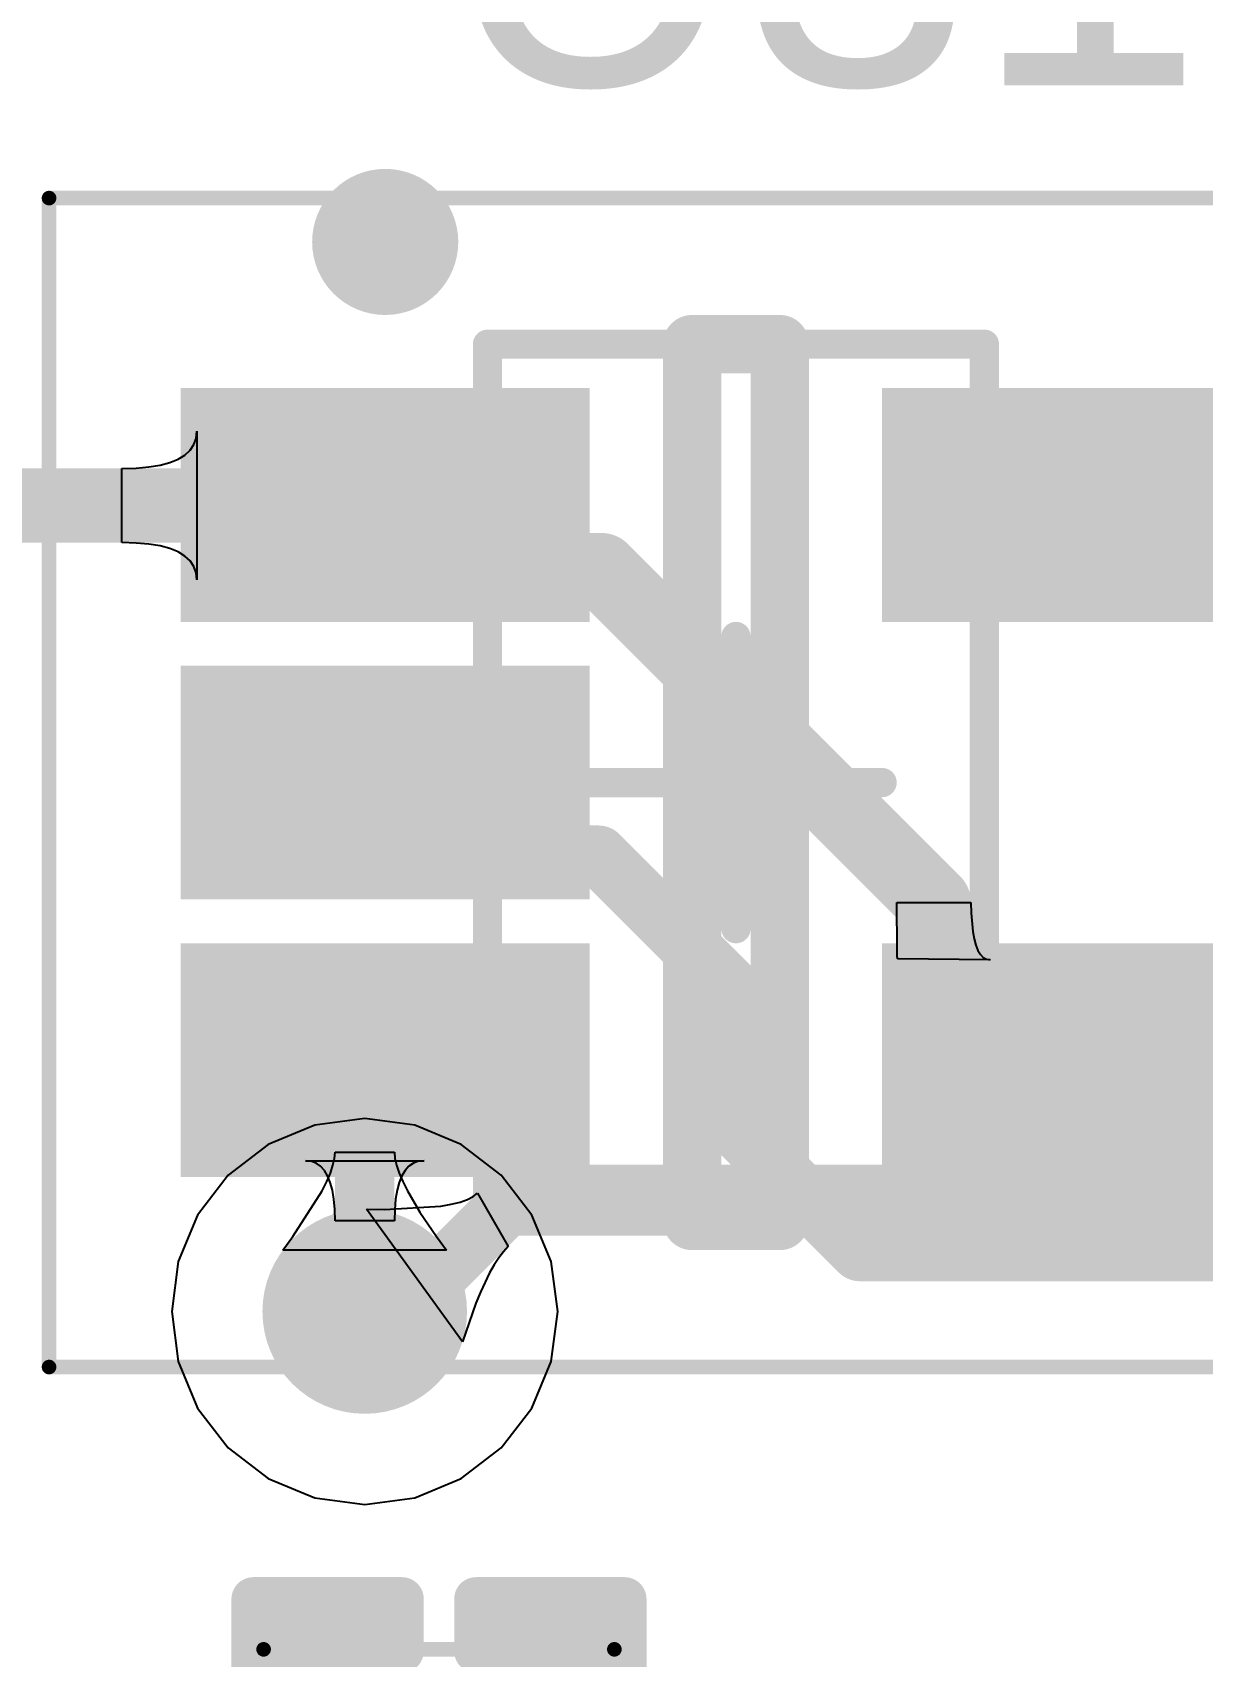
# Model space of a CAD drawing. Header units: inches. Extents: x -0.01 to 3.94, y -0.06 to 4.68.
# Drawn here: x 1.1652 to 1.3228, y 0.7135 to 0.9323 of the extents above; entities that cross this region are included whole.
import ezdxf

# ---------------------------------------------------------------- set-up
doc = ezdxf.new("R2010")
doc.units = ezdxf.units.IN
doc.header["$MEASUREMENT"] = 0
for name, color, linetype in [('Bottom Layer', 5, 'Continuous'), ('Int1 -GND)', 16, 'Continuous'), ('Int2 -PWR)', 76, 'Continuous'), ('Top 3D Body', 56, 'Continuous'), ('Top Courtyard', 56, 'Continuous'), ('Top Layer', 1, 'Continuous'), ('Top Overlay', 2, 'Continuous'), ('Top Paste', 8, 'Continuous'), ('Top Solder', 216, 'Continuous'), ('Via Holes', 16, 'Continuous')]:
    doc.layers.add(name, color=color, linetype=linetype)
doc.styles.add('Arial', font='', dxfattribs={"height": 0.2})
doc.styles.get('Arial').set_extended_font_data('Arial')

# ---------------------------------------------------------------- blocks, each defined once
blk = doc.blocks.new('A3DDA0BC_073E_4B18_9613_F713A7EC1E27_433')
at = {"layer": 'Top Layer'}
for points in [[(-0.07283465, 0.02362255), (-0.07283465, 0.05118165), (-0.02165355, 0.05118165000000001), (-0.02165355, 0.02362255000000001)], [(0.02165335, 0.02362255), (0.02165335, 0.05118165), (0.07283445, 0.05118165000000001), (0.07283445, 0.02362255000000001)], [(-0.07283465, -0.01377945000000001), (-0.07283465, 0.01377964999999999), (-0.02165355, 0.01377965000000001), (-0.02165355, -0.01377944999999999)], [(-0.07283465, -0.05118145), (-0.07283465, -0.02362235000000001), (-0.02165355, -0.02362234999999999), (-0.02165355, -0.05118145)], [(0.02165335, -0.05118145), (0.02165335, -0.02362235000000001), (0.07283445, -0.02362234999999999), (0.07283445, -0.05118145)]]:
    blk.add_hatch(color=1, dxfattribs=at).paths.add_polyline_path(points)
at = {"layer": 'Top Paste'}
for points in [[(-0.07283465, 0.02362255), (-0.07283465, 0.05118165), (-0.02165355, 0.05118165000000001), (-0.02165355, 0.02362255000000001)], [(0.02165335, 0.02362255), (0.02165335, 0.05118165), (0.07283445, 0.05118165000000001), (0.07283445, 0.02362255000000001)], [(-0.07283465, -0.01377945000000001), (-0.07283465, 0.01377964999999999), (-0.02165355, 0.01377965000000001), (-0.02165355, -0.01377944999999999)], [(-0.07283465, -0.05118145), (-0.07283465, -0.02362235000000001), (-0.02165355, -0.02362234999999999), (-0.02165355, -0.05118145)], [(0.02165335, -0.05118145), (0.02165335, -0.02362235000000001), (0.07283445, -0.02362234999999999), (0.07283445, -0.05118145)]]:
    blk.add_hatch(color=8, dxfattribs=at).paths.add_polyline_path(points)
at = {"layer": 'Top Solder'}
for points in [[(-0.07480315, 0.02165404999999999), (-0.07480315, 0.05315015), (-0.01968505, 0.05315015), (-0.01968505, 0.02165405)], [(0.01968485, 0.02165404999999999), (0.01968485, 0.05315015), (0.07480295, 0.05315015), (0.07480295, 0.02165405)], [(-0.07480315, -0.01574795000000001), (-0.07480315, 0.01574815), (-0.01968505, 0.01574815000000001), (-0.01968505, -0.01574794999999999)], [(-0.07480315, -0.05314995), (-0.07480315, -0.02165385000000001), (-0.01968505, -0.02165385), (-0.01968505, -0.05314995)], [(0.01968485, -0.05314995), (0.01968485, -0.02165385000000001), (0.07480295, -0.02165385), (0.07480295, -0.05314995)]]:
    blk.add_hatch(color=216, dxfattribs=at).paths.add_polyline_path(points)
at = {"layer": 'Top 3D Body'}
for points in [[(-0.0334641, -0.0590559, 0.003937, 0.003937, 0), (-0.0334641, 0.0590561, 0.003937, 0.003937, 0)], [(-0.0334641, 0.0590561, 0.003937, 0.003937, 0), (0.0334639, 0.0590561, 0.003937, 0.003937, 0)], [(0.0334639, -0.0590559, 0.003937, 0.003937, 0), (0.0334639, 0.0590561, 0.003937, 0.003937, 0)], [(-0.0334641, -0.0590559, 0.003937, 0.003937, 0), (0.0334639, -0.0590559, 0.003937, 0.003937, 0)]]:
    blk.add_lwpolyline(points, format="xyseb", dxfattribs=at)
for points in [[(-0.0344483, 0.0590561, 0.0019685, 0.0019685, 1), (-0.0324799, 0.0590561, 0.0019685, 0.0019685, 1)], [(-0.0344483, 0.0590561, 0.0019685, 0.0019685, 1), (-0.0324799, 0.0590561, 0.0019685, 0.0019685, 1)], [(0.0324797, 0.0590561, 0.0019685, 0.0019685, 1), (0.0344481, 0.0590561, 0.0019685, 0.0019685, 1)], [(0.0324797, 0.0590561, 0.0019685, 0.0019685, 1), (0.0344481, 0.0590561, 0.0019685, 0.0019685, 1)], [(-0.0344483, -0.0590559, 0.0019685, 0.0019685, 1), (-0.0324799, -0.0590559, 0.0019685, 0.0019685, 1)], [(-0.0344483, -0.0590559, 0.0019685, 0.0019685, 1), (-0.0324799, -0.0590559, 0.0019685, 0.0019685, 1)], [(0.0324797, -0.0590559, 0.0019685, 0.0019685, 1), (0.0344481, -0.0590559, 0.0019685, 0.0019685, 1)], [(0.0324797, -0.0590559, 0.0019685, 0.0019685, 1), (0.0344481, -0.0590559, 0.0019685, 0.0019685, 1)]]:
    blk.add_lwpolyline(points, format="xyseb", close=True, dxfattribs=at)
at = {"layer": 'Top Courtyard'}
for points in [[(-0.0925201, -0.0787399, 0.0019685, 0.0019685, 0), (-0.0925201, 0.0787401, 0.0019685, 0.0019685, 0)], [(-0.0925201, 0.0787401, 0.0019685, 0.0019685, 0), (0.0925199, 0.0787401, 0.0019685, 0.0019685, 0)], [(0.0925199, -0.0787399, 0.0019685, 0.0019685, 0), (0.0925199, 0.0787401, 0.0019685, 0.0019685, 0)], [(-1e-07, -0.0196859, 0.003937, 0.003937, 0), (-1e-07, 0.0196861, 0.003937, 0.003937, 0)], [(-0.0196841, 1e-07, 0.003937, 0.003937, 0), (0.0196859, 1e-07, 0.003937, 0.003937, 0)], [(-0.0925201, -0.0787399, 0.0019685, 0.0019685, 0), (0.0925199, -0.0787399, 0.0019685, 0.0019685, 0)]]:
    blk.add_lwpolyline(points, format="xyseb", dxfattribs=at)
for points in [[(-0.0930122, 0.0787401, 0.0009842, 0.0009842, 1), (-0.092028, 0.0787401, 0.0009842, 0.0009842, 1)], [(-0.0930122, 0.0787401, 0.0009842, 0.0009842, 1), (-0.092028, 0.0787401, 0.0009842, 0.0009842, 1)], [(0.0920278, 0.0787401, 0.0009842, 0.0009842, 1), (0.093012, 0.0787401, 0.0009842, 0.0009842, 1)], [(0.0920278, 0.0787401, 0.0009842, 0.0009842, 1), (0.093012, 0.0787401, 0.0009842, 0.0009842, 1)], [(-0.0009843, 0.0196861, 0.0019685, 0.0019685, 1), (0.0009841, 0.0196861, 0.0019685, 0.0019685, 1)], [(-0.0206683, 1e-07, 0.0019685, 0.0019685, 1), (-0.0186999, 1e-07, 0.0019685, 0.0019685, 1)], [(0.0187017, 1e-07, 0.0019685, 0.0019685, 1), (0.0206701, 1e-07, 0.0019685, 0.0019685, 1)], [(-0.0009843, -0.0196859, 0.0019685, 0.0019685, 1), (0.0009841, -0.0196859, 0.0019685, 0.0019685, 1)], [(-0.0930122, -0.0787399, 0.0009842, 0.0009842, 1), (-0.092028, -0.0787399, 0.0009842, 0.0009842, 1)], [(-0.0930122, -0.0787399, 0.0009842, 0.0009842, 1), (-0.092028, -0.0787399, 0.0009842, 0.0009842, 1)], [(0.0920278, -0.0787399, 0.0009842, 0.0009842, 1), (0.093012, -0.0787399, 0.0009842, 0.0009842, 1)], [(0.0920278, -0.0787399, 0.0009842, 0.0009842, 1), (0.093012, -0.0787399, 0.0009842, 0.0009842, 1)]]:
    blk.add_lwpolyline(points, format="xyseb", close=True, dxfattribs=at)
at = {"layer": 'Top Overlay'}
for points in [[(-0.0423228, 0.0728347, 0.0098425, 0.0098425, 1), (-0.0521654, 0.0728347, 0.0098425, 0.0098425, 1)], [(-0.054626, 0.0728347, 0.0049212, 0.0049212, 1), (-0.0497048, 0.0728347, 0.0049212, 0.0049212, 1)], [(-0.0447834, 0.0728347, 0.0049212, 0.0049212, 1), (-0.0398622, 0.0728347, 0.0049212, 0.0049212, 1)], [(-0.0078746, 0.0590561, 0.003937, 0.003937, 1), (-0.0039376, 0.0590561, 0.003937, 0.003937, 1)], [(-0.0078746, 0.0590561, 0.003937, 0.003937, 1), (-0.0039376, 0.0590561, 0.003937, 0.003937, 1)], [(0.0039374, 0.0590561, 0.003937, 0.003937, 1), (0.0078744, 0.0590561, 0.003937, 0.003937, 1)], [(0.0039374, 0.0590561, 0.003937, 0.003937, 1), (0.0078744, 0.0590561, 0.003937, 0.003937, 1)], [(-0.0078746, -0.0590559, 0.003937, 0.003937, 1), (-0.0039376, -0.0590559, 0.003937, 0.003937, 1)], [(-0.0078746, -0.0590559, 0.003937, 0.003937, 1), (-0.0039376, -0.0590559, 0.003937, 0.003937, 1)], [(0.0039374, -0.0590559, 0.003937, 0.003937, 1), (0.0078744, -0.0590559, 0.003937, 0.003937, 1)], [(0.0039374, -0.0590559, 0.003937, 0.003937, 1), (0.0078744, -0.0590559, 0.003937, 0.003937, 1)]]:
    blk.add_lwpolyline(points, format="xyseb", close=True, dxfattribs=at)
for points in [[(-0.0059061, 0.0590561, 0.007874, 0.007874, 0), (0.0059059, 0.0590561, 0.007874, 0.007874, 0)], [(-0.0059061, -0.0590559, 0.007874, 0.007874, 0), (-0.0059061, 0.0590561, 0.007874, 0.007874, 0)], [(0.0059059, -0.0590559, 0.007874, 0.007874, 0), (0.0059059, 0.0590561, 0.007874, 0.007874, 0)], [(-0.0059061, -0.0590559, 0.007874, 0.007874, 0), (0.0059059, -0.0590559, 0.007874, 0.007874, 0)]]:
    blk.add_lwpolyline(points, format="xyseb", dxfattribs=at)
blk = doc.blocks.new('SOD523F_570')
at = {"layer": 'Top Layer'}
for points in [[(-0.05118195, -0.009842399999999998), (-0.05118195, 0.009842600000000002), (-0.01968585, 0.009842599999999998), (-0.01968585, -0.009842400000000001)], [(0.01968605, -0.009842399999999998), (0.01968605, 0.009842600000000002), (0.05118215, 0.009842599999999998), (0.05118215, -0.009842400000000001)]]:
    blk.add_hatch(color=1, dxfattribs=at).paths.add_polyline_path(points)
at = {"layer": 'Top Overlay'}
for points in [[(0.0629913, 0.0050001), (0.0699993, 0.0050001), (0.0699993, 0.0250001), (0.0629913, 0.0250001)], [(0.0629913, -0.0236219), (0.0708653, -0.0236219), (0.0708653, -0.0049999), (0.0629913, -0.0049999)]]:
    blk.add_hatch(color=2, dxfattribs=at).paths.add_polyline_path(points)
at = {"layer": 'Top Paste'}
for points in [[(-0.05118195, -0.009842399999999998), (-0.05118195, 0.009842600000000002), (-0.01968585, 0.009842599999999998), (-0.01968585, -0.009842400000000001)], [(0.01968605, -0.009842399999999998), (0.01968605, 0.009842600000000002), (0.05118215, 0.009842599999999998), (0.05118215, -0.009842400000000001)]]:
    blk.add_hatch(color=8, dxfattribs=at).paths.add_polyline_path(points)
at = {"layer": 'Top Solder'}
for points in [[(-0.05315045, -0.0118109), (-0.05315045, 0.0118111), (-0.01771735, 0.0118111), (-0.01771735, -0.0118109)], [(0.01771755, -0.0118109), (0.01771755, 0.0118111), (0.05315065, 0.0118111), (0.05315065, -0.0118109)]]:
    blk.add_hatch(color=216, dxfattribs=at).paths.add_polyline_path(points)
at = {"layer": 'Top 3D Body'}
for points in [[(-0.0255899, 0.0167321, 0.003937, 0.003937, 0), (-0.0255899, -0.0167319, 0.003937, 0.003937, 0)], [(-0.0255899, 0.0167321, 0.003937, 0.003937, 0), (0.0255901, 0.0167321, 0.003937, 0.003937, 0)], [(0.0255901, 0.0167321, 0.003937, 0.003937, 0), (0.0255901, -0.0167319, 0.003937, 0.003937, 0)], [(-0.0255899, -0.0167319, 0.003937, 0.003937, 0), (0.0255901, -0.0167319, 0.003937, 0.003937, 0)]]:
    blk.add_lwpolyline(points, format="xyseb", dxfattribs=at)
for points in [[(-0.0265741, 0.0167321, 0.0019685, 0.0019685, 1), (-0.0246057, 0.0167321, 0.0019685, 0.0019685, 1)], [(-0.0265741, 0.0167321, 0.0019685, 0.0019685, 1), (-0.0246057, 0.0167321, 0.0019685, 0.0019685, 1)], [(0.0246059, 0.0167321, 0.0019685, 0.0019685, 1), (0.0265743, 0.0167321, 0.0019685, 0.0019685, 1)], [(0.0246059, 0.0167321, 0.0019685, 0.0019685, 1), (0.0265743, 0.0167321, 0.0019685, 0.0019685, 1)], [(-0.0265741, -0.0167319, 0.0019685, 0.0019685, 1), (-0.0246057, -0.0167319, 0.0019685, 0.0019685, 1)], [(-0.0265741, -0.0167319, 0.0019685, 0.0019685, 1), (-0.0246057, -0.0167319, 0.0019685, 0.0019685, 1)], [(0.0246059, -0.0167319, 0.0019685, 0.0019685, 1), (0.0265743, -0.0167319, 0.0019685, 0.0019685, 1)], [(0.0246059, -0.0167319, 0.0019685, 0.0019685, 1), (0.0265743, -0.0167319, 0.0019685, 0.0019685, 1)]]:
    blk.add_lwpolyline(points, format="xyseb", close=True, dxfattribs=at)
at = {"layer": 'Top Courtyard'}
for points in [[(-0.0632279, 0.0236221, 0.0019685, 0.0019685, 0), (-0.0632279, -0.0236219, 0.0019685, 0.0019685, 0)], [(-0.0632279, 0.0236221, 0.0019685, 0.0019685, 0), (0.0632281, 0.0236221, 0.0019685, 0.0019685, 0)], [(0.0632281, 0.0236221, 0.0019685, 0.0019685, 0), (0.0632281, -0.0236219, 0.0019685, 0.0019685, 0)], [(1e-07, 0.0196841, 0.003937, 0.003937, 0), (1e-07, -0.0196859, 0.003937, 0.003937, 0)], [(-0.0157479, 1e-07, 0.003937, 0.003937, 0), (0.0236221, 1e-07, 0.003937, 0.003937, 0)], [(-0.0632279, -0.0236219, 0.0019685, 0.0019685, 0), (0.0632281, -0.0236219, 0.0019685, 0.0019685, 0)]]:
    blk.add_lwpolyline(points, format="xyseb", dxfattribs=at)
for points in [[(-0.06372, 0.0236221, 0.0009842, 0.0009842, 1), (-0.0627358, 0.0236221, 0.0009842, 0.0009842, 1)], [(-0.06372, 0.0236221, 0.0009842, 0.0009842, 1), (-0.0627358, 0.0236221, 0.0009842, 0.0009842, 1)], [(0.062736, 0.0236221, 0.0009842, 0.0009842, 1), (0.0637202, 0.0236221, 0.0009842, 0.0009842, 1)], [(0.062736, 0.0236221, 0.0009842, 0.0009842, 1), (0.0637202, 0.0236221, 0.0009842, 0.0009842, 1)], [(-0.0009841, 0.0196841, 0.0019685, 0.0019685, 1), (0.0009843, 0.0196841, 0.0019685, 0.0019685, 1)], [(-0.0167321, 1e-07, 0.0019685, 0.0019685, 1), (-0.0147637, 1e-07, 0.0019685, 0.0019685, 1)], [(0.0226379, 1e-07, 0.0019685, 0.0019685, 1), (0.0246063, 1e-07, 0.0019685, 0.0019685, 1)], [(-0.0009841, -0.0196859, 0.0019685, 0.0019685, 1), (0.0009843, -0.0196859, 0.0019685, 0.0019685, 1)], [(-0.06372, -0.0236219, 0.0009842, 0.0009842, 1), (-0.0627358, -0.0236219, 0.0009842, 0.0009842, 1)], [(-0.06372, -0.0236219, 0.0009842, 0.0009842, 1), (-0.0627358, -0.0236219, 0.0009842, 0.0009842, 1)], [(0.062736, -0.0236219, 0.0009842, 0.0009842, 1), (0.0637202, -0.0236219, 0.0009842, 0.0009842, 1)], [(0.062736, -0.0236219, 0.0009842, 0.0009842, 1), (0.0637202, -0.0236219, 0.0009842, 0.0009842, 1)]]:
    blk.add_lwpolyline(points, format="xyseb", close=True, dxfattribs=at)
at = {"layer": 'Top Overlay'}
for points in [[(-0.0629919, 0.0250001, 0.0059055, 0.0059055, 0), (0.0650001, 0.0250001, 0.0059055, 0.0059055, 0)], [(-0.0629919, 0.0250001, 0.0059055, 0.0059055, 0), (-0.0629919, 0.0150001, 0.0059055, 0.0059055, 0)], [(0.0629921, 0.0250001, 0.0059055, 0.0059055, 0), (0.0700001, 0.0250001, 0.0059055, 0.0059055, 0)], [(0.0629921, 0.0250001, 0.0059055, 0.0059055, 0), (0.0629921, 0.0050001, 0.0059055, 0.0059055, 0)], [(0.0700001, 0.0250001, 0.0059055, 0.0059055, 0), (0.0700001, 0.0050001, 0.0059055, 0.0059055, 0)], [(0.0078741, 0.0118101, 0.007874, 0.007874, 0), (0.0078741, -0.0118119, 0.007874, 0.007874, 0)], [(-0.0118119, 0.0098421, 0.007874, 0.007874, 0), (-0.0118119, -0.0039379, 0.007874, 0.007874, 0)], [(-0.0118119, 0.0098421, 0.007874, 0.007874, 0), (0.0078741, 1e-07, 0.007874, 0.007874, 0)], [(0.0629921, 0.0050001, 0.0059055, 0.0059055, 0), (0.0700001, 0.0050001, 0.0059055, 0.0059055, 0)], [(0.0078741, 1e-07, 0.007874, 0.007874, 0), (-0.0118119, -0.0098419, 0.007874, 0.007874, 0)], [(-0.0118119, -0.0039379, 0.007874, 0.007874, 0), (-0.0118119, -0.0098419, 0.007874, 0.007874, 0)], [(0.0629921, -0.0049999, 0.0059055, 0.0059055, 0), (0.0629921, -0.0249999, 0.0059055, 0.0059055, 0)], [(0.0629921, -0.0049999, 0.0059055, 0.0059055, 0), (0.0700001, -0.0049999, 0.0059055, 0.0059055, 0)], [(0.0700001, -0.0049999, 0.0059055, 0.0059055, 0), (0.0700001, -0.0249999, 0.0059055, 0.0059055, 0)], [(-0.0629919, -0.0149999, 0.0059055, 0.0059055, 0), (-0.0629919, -0.0249999, 0.0059055, 0.0059055, 0)], [(-0.0629919, -0.0249999, 0.0059055, 0.0059055, 0), (0.0650001, -0.0249999, 0.0059055, 0.0059055, 0)], [(0.0629921, -0.0249999, 0.0059055, 0.0059055, 0), (0.0700001, -0.0249999, 0.0059055, 0.0059055, 0)]]:
    blk.add_lwpolyline(points, format="xyseb", dxfattribs=at)
for points in [[(-0.0644683, 0.0250001, 0.0029527, 0.0029527, 1), (-0.0615155, 0.0250001, 0.0029527, 0.0029527, 1)], [(-0.0644683, 0.0250001, 0.0029527, 0.0029527, 1), (-0.0615155, 0.0250001, 0.0029527, 0.0029527, 1)], [(0.0615157, 0.0250001, 0.0029527, 0.0029527, 1), (0.0644685, 0.0250001, 0.0029527, 0.0029527, 1)], [(0.0615157, 0.0250001, 0.0029527, 0.0029527, 1), (0.0644685, 0.0250001, 0.0029527, 0.0029527, 1)], [(0.0635237, 0.0250001, 0.0029527, 0.0029527, 1), (0.0664765, 0.0250001, 0.0029527, 0.0029527, 1)], [(0.0685237, 0.0250001, 0.0029527, 0.0029527, 1), (0.0714765, 0.0250001, 0.0029527, 0.0029527, 1)], [(0.0685237, 0.0250001, 0.0029527, 0.0029527, 1), (0.0714765, 0.0250001, 0.0029527, 0.0029527, 1)], [(-0.0644683, 0.0150001, 0.0029527, 0.0029527, 1), (-0.0615155, 0.0150001, 0.0029527, 0.0029527, 1)], [(0.0059056, 0.0118101, 0.003937, 0.003937, 1), (0.0098426, 0.0118101, 0.003937, 0.003937, 1)], [(-0.0137804, 0.0098421, 0.003937, 0.003937, 1), (-0.0098434, 0.0098421, 0.003937, 0.003937, 1)], [(-0.0137804, 0.0098421, 0.003937, 0.003937, 1), (-0.0098434, 0.0098421, 0.003937, 0.003937, 1)], [(0.0615157, 0.0050001, 0.0029527, 0.0029527, 1), (0.0644685, 0.0050001, 0.0029527, 0.0029527, 1)], [(0.0615157, 0.0050001, 0.0029527, 0.0029527, 1), (0.0644685, 0.0050001, 0.0029527, 0.0029527, 1)], [(0.0685237, 0.0050001, 0.0029527, 0.0029527, 1), (0.0714765, 0.0050001, 0.0029527, 0.0029527, 1)], [(0.0685237, 0.0050001, 0.0029527, 0.0029527, 1), (0.0714765, 0.0050001, 0.0029527, 0.0029527, 1)], [(0.0059056, 1e-07, 0.003937, 0.003937, 1), (0.0098426, 1e-07, 0.003937, 0.003937, 1)], [(0.0059056, 1e-07, 0.003937, 0.003937, 1), (0.0098426, 1e-07, 0.003937, 0.003937, 1)], [(-0.0137804, -0.0039379, 0.003937, 0.003937, 1), (-0.0098434, -0.0039379, 0.003937, 0.003937, 1)], [(-0.0137804, -0.0039379, 0.003937, 0.003937, 1), (-0.0098434, -0.0039379, 0.003937, 0.003937, 1)], [(0.0615157, -0.0049999, 0.0029527, 0.0029527, 1), (0.0644685, -0.0049999, 0.0029527, 0.0029527, 1)], [(0.0615157, -0.0049999, 0.0029527, 0.0029527, 1), (0.0644685, -0.0049999, 0.0029527, 0.0029527, 1)], [(0.0685237, -0.0049999, 0.0029527, 0.0029527, 1), (0.0714765, -0.0049999, 0.0029527, 0.0029527, 1)], [(0.0685237, -0.0049999, 0.0029527, 0.0029527, 1), (0.0714765, -0.0049999, 0.0029527, 0.0029527, 1)], [(-0.0137804, -0.0098419, 0.003937, 0.003937, 1), (-0.0098434, -0.0098419, 0.003937, 0.003937, 1)], [(-0.0137804, -0.0098419, 0.003937, 0.003937, 1), (-0.0098434, -0.0098419, 0.003937, 0.003937, 1)], [(0.0059056, -0.0118119, 0.003937, 0.003937, 1), (0.0098426, -0.0118119, 0.003937, 0.003937, 1)], [(-0.0644683, -0.0149999, 0.0029527, 0.0029527, 1), (-0.0615155, -0.0149999, 0.0029527, 0.0029527, 1)], [(-0.0644683, -0.0249999, 0.0029527, 0.0029527, 1), (-0.0615155, -0.0249999, 0.0029527, 0.0029527, 1)], [(-0.0644683, -0.0249999, 0.0029527, 0.0029527, 1), (-0.0615155, -0.0249999, 0.0029527, 0.0029527, 1)], [(0.0615157, -0.0249999, 0.0029527, 0.0029527, 1), (0.0644685, -0.0249999, 0.0029527, 0.0029527, 1)], [(0.0615157, -0.0249999, 0.0029527, 0.0029527, 1), (0.0644685, -0.0249999, 0.0029527, 0.0029527, 1)], [(0.0635237, -0.0249999, 0.0029527, 0.0029527, 1), (0.0664765, -0.0249999, 0.0029527, 0.0029527, 1)], [(0.0685237, -0.0249999, 0.0029527, 0.0029527, 1), (0.0714765, -0.0249999, 0.0029527, 0.0029527, 1)], [(0.0685237, -0.0249999, 0.0029527, 0.0029527, 1), (0.0714765, -0.0249999, 0.0029527, 0.0029527, 1)]]:
    blk.add_lwpolyline(points, format="xyseb", close=True, dxfattribs=at)

msp = doc.modelspace()

# ---------------------------------------------------------------- hatches: boundary and pattern name
at = {"layer": 'Bottom Layer'}
h = msp.add_hatch(color=5, dxfattribs=at)
edge = h.paths.add_edge_path()
edge.add_arc((1.21, 0.76), 0.0137795, 0, 360)
at = {"layer": 'Int1 -GND)'}
h = msp.add_hatch(color=7, dxfattribs=at)
edge = h.paths.add_edge_path()
edge.add_arc((1.21, 0.76), 0.0137795, 0, 360)
at = {"layer": 'Int2 -PWR)'}
h = msp.add_hatch(color=7, dxfattribs=at)
edge = h.paths.add_edge_path()
edge.add_arc((1.21, 0.76), 0.0137795, 0, 360)
at = {"layer": 'Top Layer'}
h = msp.add_hatch(color=1, dxfattribs=at)
edge = h.paths.add_edge_path()
edge.add_arc((1.21, 0.76), 0.0137795, 0, 360)
at = {"layer": 'Via Holes'}
h = msp.add_hatch(color=7, dxfattribs=at)
edge = h.paths.add_edge_path()
edge.add_arc((1.21, 0.76), 0.0068897, 0, 360)

# ---------------------------------------------------------------- linework, layer by layer
at = {"layer": 'Bottom Layer'}
for p, q in [((1.2216536, 0.7744556), (1.2228451, 0.7747531)), ((1.2228451, 0.7747531), (1.2238339, 0.7751033)), ((1.2238339, 0.7751033), (1.2246199, 0.7755061)), ((1.2246199, 0.7755061), (1.2252031, 0.7759617)), ((1.2252031, 0.7759617), (1.2293143, 0.7687591)), ((1.2231642, 0.7559281), (1.2102472, 0.7737774)), ((1.2102472, 0.7737774), (1.2126552, 0.7737587)), ((1.2126552, 0.7737587), (1.2202594, 0.7742109)), ((1.2202594, 0.7742109), (1.2216536, 0.7744556)), ((1.2286844, 0.7680624), (1.2280577, 0.7672353)), ((1.2293143, 0.7687591), (1.2286844, 0.7680624)), ((1.2274344, 0.766278), (1.2268144, 0.7651903)), ((1.2280577, 0.7672353), (1.2274344, 0.766278)), ((1.2268144, 0.7651903), (1.2255844, 0.7626241)), ((1.2255844, 0.7626241), (1.2249744, 0.7611455)), ((1.2249744, 0.7611455), (1.2231642, 0.7559281))]:
    msp.add_line(p, q, dxfattribs=at)
for points in [[(1.2148983, 0.76, 0.008, 0.008, 0), (1.230678, 0.7757797, 0.008, 0.008, 0)], [(1.230678, 0.7757797, 0.008, 0.008, 0), (1.4006783, 0.7757797, 0.008, 0.008, 0)], [(1.21, 0.76, 0.008, 0.008, 0), (1.2148983, 0.76, 0.008, 0.008, 0)]]:
    msp.add_lwpolyline(points, format="xyseb", dxfattribs=at)
for points in [[(1.228678, 0.7757797, 0.004, 0.004, 1), (1.232678, 0.7757797, 0.004, 0.004, 1)], [(1.228678, 0.7757797, 0.004, 0.004, 1), (1.232678, 0.7757797, 0.004, 0.004, 1)], [(1.208, 0.76, 0.004, 0.004, 1), (1.212, 0.76, 0.004, 0.004, 1)], [(1.2128983, 0.76, 0.004, 0.004, 1), (1.2168983, 0.76, 0.004, 0.004, 1)], [(1.2128983, 0.76, 0.004, 0.004, 1), (1.2168983, 0.76, 0.004, 0.004, 1)]]:
    msp.add_lwpolyline(points, format="xyseb", close=True, dxfattribs=at)
at = {"layer": 'Int1 -GND)'}
for p, q in [((1.21, 0.786002), (1.2032702, 0.785116)), ((1.2167298, 0.785116), (1.21, 0.786002)), ((1.2032702, 0.785116), (1.196999, 0.7825184)), ((1.223001, 0.7825184), (1.2167298, 0.785116)), ((1.196999, 0.7825184), (1.1916138, 0.7783862)), ((1.2283862, 0.7783862), (1.223001, 0.7825184)), ((1.1916138, 0.7783862), (1.1874816, 0.773001)), ((1.2325184, 0.773001), (1.2283862, 0.7783862)), ((1.1874816, 0.773001), (1.184884, 0.7667298)), ((1.235116, 0.7667298), (1.2325184, 0.773001)), ((1.184884, 0.7667298), (1.183998, 0.76)), ((1.236002, 0.76), (1.235116, 0.7667298)), ((1.183998, 0.76), (1.184884, 0.7532702)), ((1.235116, 0.7532702), (1.236002, 0.76)), ((1.184884, 0.7532702), (1.1874816, 0.746999)), ((1.2325184, 0.746999), (1.235116, 0.7532702)), ((1.1874816, 0.746999), (1.1916138, 0.7416138)), ((1.2283862, 0.7416138), (1.2325184, 0.746999)), ((1.1916138, 0.7416138), (1.196999, 0.7374816)), ((1.223001, 0.7374816), (1.2283862, 0.7416138)), ((1.196999, 0.7374816), (1.2032702, 0.734884)), ((1.2167298, 0.734884), (1.223001, 0.7374816)), ((1.2032702, 0.734884), (1.21, 0.733998)), ((1.21, 0.733998), (1.2167298, 0.734884))]:
    msp.add_line(p, q, dxfattribs=at)
at = {"layer": 'Int2 -PWR)'}
for p, q in [((1.21, 0.786002), (1.2032702, 0.785116)), ((1.2167298, 0.785116), (1.21, 0.786002)), ((1.2032702, 0.785116), (1.196999, 0.7825184)), ((1.223001, 0.7825184), (1.2167298, 0.785116)), ((1.196999, 0.7825184), (1.1916138, 0.7783862)), ((1.2283862, 0.7783862), (1.223001, 0.7825184)), ((1.1916138, 0.7783862), (1.1874816, 0.773001)), ((1.2325184, 0.773001), (1.2283862, 0.7783862)), ((1.1874816, 0.773001), (1.184884, 0.7667298)), ((1.235116, 0.7667298), (1.2325184, 0.773001)), ((1.184884, 0.7667298), (1.183998, 0.76)), ((1.236002, 0.76), (1.235116, 0.7667298)), ((1.183998, 0.76), (1.184884, 0.7532702)), ((1.235116, 0.7532702), (1.236002, 0.76)), ((1.184884, 0.7532702), (1.1874816, 0.746999)), ((1.2325184, 0.746999), (1.235116, 0.7532702)), ((1.1874816, 0.746999), (1.1916138, 0.7416138)), ((1.2283862, 0.7416138), (1.2325184, 0.746999)), ((1.1916138, 0.7416138), (1.196999, 0.7374816)), ((1.223001, 0.7374816), (1.2283862, 0.7416138)), ((1.196999, 0.7374816), (1.2032702, 0.734884)), ((1.2167298, 0.734884), (1.223001, 0.7374816)), ((1.2032702, 0.734884), (1.21, 0.733998)), ((1.21, 0.733998), (1.2167298, 0.734884))]:
    msp.add_line(p, q, dxfattribs=at)
at = {"layer": 'Top Layer'}
for p, q in [((1.1870006, 0.8767822), (1.1873042, 0.8776322)), ((1.1873042, 0.8776322), (1.1874054, 0.8785822)), ((1.1874054, 0.8785822), (1.1874054, 0.8585822)), ((1.1848754, 0.8748322), (1.1857862, 0.8753822)), ((1.1857862, 0.8753822), (1.1864946, 0.8760322)), ((1.1864946, 0.8760322), (1.1870006, 0.8767822)), ((1.1772854, 0.8735822), (1.1792082, 0.8736322)), ((1.1772854, 0.8635822), (1.1772854, 0.8735822)), ((1.1792082, 0.8736322), (1.1809286, 0.8737822)), ((1.1809286, 0.8737822), (1.1824466, 0.8740322)), ((1.1824466, 0.8740322), (1.1837622, 0.8743822)), ((1.1837622, 0.8743822), (1.1848754, 0.8748322)), ((1.1792082, 0.8635322), (1.1772854, 0.8635822)), ((1.1809286, 0.8633822), (1.1792082, 0.8635322)), ((1.1824466, 0.8631322), (1.1809286, 0.8633822)), ((1.1837622, 0.8627822), (1.1824466, 0.8631322)), ((1.1848754, 0.8623322), (1.1837622, 0.8627822)), ((1.1857862, 0.8617822), (1.1848754, 0.8623322)), ((1.1864946, 0.8611322), (1.1857862, 0.8617822)), ((1.1870006, 0.8603822), (1.1864946, 0.8611322)), ((1.1873042, 0.8595322), (1.1870006, 0.8603822)), ((1.1874054, 0.8585822), (1.1873042, 0.8595322)), ((1.2816533, 0.8151174), (1.2916533, 0.8151174)), ((1.2816965, 0.8087334), (1.2816533, 0.8151174)), ((1.2916533, 0.8151174), (1.2916793, 0.8136551)), ((1.2916793, 0.8136551), (1.2918873, 0.8111907)), ((1.2918873, 0.8111907), (1.2920693, 0.8101886)), ((1.2920693, 0.8101886), (1.2923033, 0.8093399)), ((1.2817302, 0.8078214), (1.2816965, 0.8087334)), ((1.2817506, 0.8075934), (1.2817302, 0.8078214)), ((1.2817734, 0.8075174), (1.2817506, 0.8075934)), ((1.2942533, 0.8073974), (1.2817734, 0.8075174)), ((1.2923033, 0.8093399), (1.2925893, 0.8086446)), ((1.2925893, 0.8086446), (1.2929273, 0.8081027)), ((1.2929273, 0.8081027), (1.2933173, 0.8077142)), ((1.2933173, 0.8077142), (1.2937593, 0.8074791)), ((1.2937593, 0.8074791), (1.2942533, 0.8073974)), ((1.2059298, 0.7806321), (1.206, 0.7814539)), ((1.206, 0.7814539), (1.214, 0.7814539)), ((1.214, 0.7814539), (1.2140702, 0.7806321)), ((1.20276, 0.7802372), (1.202, 0.7803184)), ((1.202, 0.7803184), (1.218, 0.7803184)), ((1.20344, 0.7799936), (1.20276, 0.7802372)), ((1.20404, 0.7795876), (1.20344, 0.7799936)), ((1.20456, 0.7790192), (1.20404, 0.7795876)), ((1.205, 0.7782884), (1.20456, 0.7790192)), ((1.2053683, 0.7786578), (1.2057193, 0.7797001)), ((1.2057193, 0.7797001), (1.2059298, 0.7806321)), ((1.2140702, 0.7806321), (1.2142807, 0.7797001)), ((1.2142807, 0.7797001), (1.2146317, 0.7786578)), ((1.21544, 0.7790192), (1.215, 0.7782884)), ((1.21596, 0.7795876), (1.21544, 0.7790192)), ((1.21656, 0.7799936), (1.21596, 0.7795876)), ((1.21724, 0.7802372), (1.21656, 0.7799936)), ((1.218, 0.7803184), (1.21724, 0.7802372)), ((1.2042454, 0.7762424), (1.204877, 0.7775052)), ((1.204877, 0.7775052), (1.2053683, 0.7786578)), ((1.20536, 0.7773952), (1.205, 0.7782884)), ((1.20564, 0.7763396), (1.20536, 0.7773952)), ((1.21464, 0.7773952), (1.21436, 0.7763396)), ((1.2146317, 0.7786578), (1.215123, 0.7775052)), ((1.215, 0.7782884), (1.21464, 0.7773952)), ((1.215123, 0.7775052), (1.2157546, 0.7762424)), ((1.200315, 0.7700887), (1.2042454, 0.7762424)), ((1.20584, 0.7751216), (1.20564, 0.7763396)), ((1.20596, 0.7737412), (1.20584, 0.7751216)), ((1.21416, 0.7751216), (1.21404, 0.7737412)), ((1.21436, 0.7763396), (1.21416, 0.7751216)), ((1.2157546, 0.7762424), (1.2174391, 0.773386)), ((1.206, 0.7721984), (1.20596, 0.7737412)), ((1.21404, 0.7737412), (1.214, 0.7721984)), ((1.2174391, 0.773386), (1.219685, 0.7700887)), ((1.214, 0.7721984), (1.206, 0.7721984)), ((1.1989815, 0.7682746), (1.200315, 0.7700887)), ((1.2210185, 0.7682746), (1.1989815, 0.7682746)), ((1.219685, 0.7700887), (1.2210185, 0.7682746))]:
    msp.add_line(p, q, dxfattribs=at)
for points in [[(1.1417324, 0.8685822, 0.01, 0.01, 0), (1.2126762, 0.8685822, 0.01, 0.01, 0)], [(1.2126762, 0.8685822, 0.01, 0.01, 0), (1.2127559, 0.8686619, 0.01, 0.01, 0)], [(1.2127559, 0.8686619, 0.01, 0.01, 0), (1.2215355, 0.8598823, 0.01, 0.01, 0)], [(1.3072439, 0.8686619, 0.01, 0.01, 0), (1.3791721, 0.8686619, 0.01, 0.01, 0)], [(1.2215355, 0.8598823, 0.01, 0.01, 0), (1.2418884, 0.8598823, 0.01, 0.01, 0)], [(1.2418884, 0.8598823, 0.01, 0.01, 0), (1.2866533, 0.8151174, 0.01, 0.01, 0)], [(1.2127559, 0.8312599, 0.008, 0.008, 0), (1.2225355, 0.8214803, 0.008, 0.008, 0)], [(1.2225355, 0.8214803, 0.008, 0.008, 0), (1.2414742, 0.8214803, 0.008, 0.008, 0)], [(1.2414742, 0.8214803, 0.008, 0.008, 0), (1.2590786, 0.8038759, 0.008, 0.008, 0)], [(1.2866533, 0.8026375, 0.01, 0.01, 0), (1.2866533, 0.8151174, 0.01, 0.01, 0)], [(1.2590786, 0.7856825, 0.008, 0.008, 0), (1.2590786, 0.8038759, 0.008, 0.008, 0)], [(1.2866533, 0.8026375, 0.01, 0.01, 0), (1.2954329, 0.7938579, 0.01, 0.01, 0)], [(1.2954329, 0.7938579, 0.01, 0.01, 0), (1.3072439, 0.7938579, 0.01, 0.01, 0)], [(1.21, 0.791102, 0.008, 0.008, 0), (1.2127559, 0.7938579, 0.008, 0.008, 0)], [(1.21, 0.76, 0.008, 0.008, 0), (1.21, 0.791102, 0.008, 0.008, 0)], [(1.2590786, 0.7856825, 0.008, 0.008, 0), (1.2766828, 0.7680783, 0.008, 0.008, 0)], [(1.2766828, 0.7680783, 0.008, 0.008, 0), (1.351424, 0.7680783, 0.008, 0.008, 0)]]:
    msp.add_lwpolyline(points, format="xyseb", dxfattribs=at)
for points in [[(1.2101762, 0.8685822, 0.005, 0.005, 1), (1.2151762, 0.8685822, 0.005, 0.005, 1)], [(1.2101762, 0.8685822, 0.005, 0.005, 1), (1.2151762, 0.8685822, 0.005, 0.005, 1)], [(1.2102559, 0.8686619, 0.005, 0.005, 1), (1.2152559, 0.8686619, 0.005, 0.005, 1)], [(1.2102559, 0.8686619, 0.005, 0.005, 1), (1.2152559, 0.8686619, 0.005, 0.005, 1)], [(1.3047439, 0.8686619, 0.005, 0.005, 1), (1.3097439, 0.8686619, 0.005, 0.005, 1)], [(1.2190355, 0.8598823, 0.005, 0.005, 1), (1.2240355, 0.8598823, 0.005, 0.005, 1)], [(1.2190355, 0.8598823, 0.005, 0.005, 1), (1.2240355, 0.8598823, 0.005, 0.005, 1)], [(1.2393884, 0.8598823, 0.005, 0.005, 1), (1.2443884, 0.8598823, 0.005, 0.005, 1)], [(1.2393884, 0.8598823, 0.005, 0.005, 1), (1.2443884, 0.8598823, 0.005, 0.005, 1)], [(1.2107559, 0.8312599, 0.004, 0.004, 1), (1.2147559, 0.8312599, 0.004, 0.004, 1)], [(1.2205355, 0.8214803, 0.004, 0.004, 1), (1.2245355, 0.8214803, 0.004, 0.004, 1)], [(1.2205355, 0.8214803, 0.004, 0.004, 1), (1.2245355, 0.8214803, 0.004, 0.004, 1)], [(1.2394742, 0.8214803, 0.004, 0.004, 1), (1.2434742, 0.8214803, 0.004, 0.004, 1)], [(1.2394742, 0.8214803, 0.004, 0.004, 1), (1.2434742, 0.8214803, 0.004, 0.004, 1)], [(1.2841533, 0.8151174, 0.005, 0.005, 1), (1.2891533, 0.8151174, 0.005, 0.005, 1)], [(1.2841533, 0.8151174, 0.005, 0.005, 1), (1.2891533, 0.8151174, 0.005, 0.005, 1)], [(1.2570786, 0.8038759, 0.004, 0.004, 1), (1.2610786, 0.8038759, 0.004, 0.004, 1)], [(1.2570786, 0.8038759, 0.004, 0.004, 1), (1.2610786, 0.8038759, 0.004, 0.004, 1)], [(1.2841533, 0.8026375, 0.005, 0.005, 1), (1.2891533, 0.8026375, 0.005, 0.005, 1)], [(1.2841533, 0.8026375, 0.005, 0.005, 1), (1.2891533, 0.8026375, 0.005, 0.005, 1)], [(1.2929329, 0.7938579, 0.005, 0.005, 1), (1.2979329, 0.7938579, 0.005, 0.005, 1)], [(1.2929329, 0.7938579, 0.005, 0.005, 1), (1.2979329, 0.7938579, 0.005, 0.005, 1)], [(1.3047439, 0.7938579, 0.005, 0.005, 1), (1.3097439, 0.7938579, 0.005, 0.005, 1)], [(1.2107559, 0.7938579, 0.004, 0.004, 1), (1.2147559, 0.7938579, 0.004, 0.004, 1)], [(1.208, 0.791102, 0.004, 0.004, 1), (1.212, 0.791102, 0.004, 0.004, 1)], [(1.208, 0.791102, 0.004, 0.004, 1), (1.212, 0.791102, 0.004, 0.004, 1)], [(1.2570786, 0.7856825, 0.004, 0.004, 1), (1.2610786, 0.7856825, 0.004, 0.004, 1)], [(1.2570786, 0.7856825, 0.004, 0.004, 1), (1.2610786, 0.7856825, 0.004, 0.004, 1)], [(1.2746828, 0.7680783, 0.004, 0.004, 1), (1.2786828, 0.7680783, 0.004, 0.004, 1)], [(1.2746828, 0.7680783, 0.004, 0.004, 1), (1.2786828, 0.7680783, 0.004, 0.004, 1)], [(1.208, 0.76, 0.004, 0.004, 1), (1.212, 0.76, 0.004, 0.004, 1)]]:
    msp.add_lwpolyline(points, format="xyseb", close=True, dxfattribs=at)

# ---------------------------------------------------------------- block references
for name, p, rotation in [('A3DDA0BC_073E_4B18_9613_F713A7EC1E27_433', (1.26, 0.8312598), 360), ('SOD523F_570', (1.22, 0.6512598), 90)]:
    msp.add_blockref(name, p, dxfattribs=dict(rotation=rotation))

# ---------------------------------------------------------------- texts
at = {"layer": 'Top Overlay', "style": 'Arial'}
msp.add_text('U31', height=0.04, dxfattribs=at).set_placement((1.2204724, 0.9251969))

doc.saveas('drawing.dxf')
